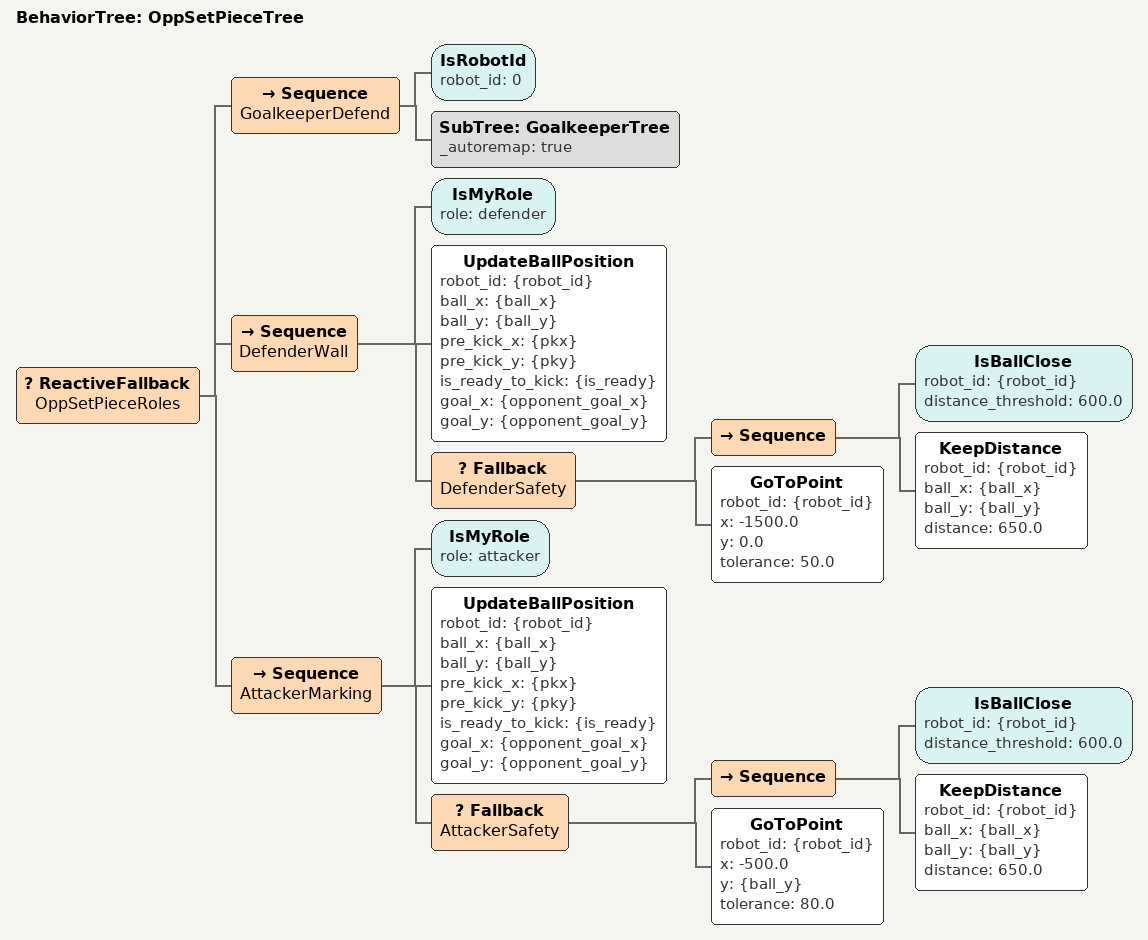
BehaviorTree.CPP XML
<root BTCPP_format="4">
  <BehaviorTree ID="OppSetPieceTree">
    <ReactiveFallback name="OppSetPieceRoles">

        <!-- 1. GOLEIRO: Lógica padrão de defesa, fica na linha do gol -->
        <Sequence name="GoalkeeperDefend">
            <IsRobotId robot_id="0"/>
            <SubTree ID="GoalkeeperTree" _autoremap="true"/>
        </Sequence>

        <!-- 2. ZAGUEIRO: Protege a entrada da área para bloquear chutes -->
        <Sequence name="DefenderWall">
            <IsMyRole role="defender"/>
            <UpdateBallPosition robot_id="{robot_id}"
                                ball_x="{ball_x}" ball_y="{ball_y}"
                                pre_kick_x="{pkx}" pre_kick_y="{pky}"
                                is_ready_to_kick="{is_ready}"
                                goal_x="{opponent_goal_x}" goal_y="{opponent_goal_y}"/>

            <!-- FALLBACK TÁTICO: Fuga de segurança vs Posição Tática -->
            <Fallback name="DefenderSafety">
                <Sequence>
                    <!-- Se o oponente colocar a bola a menos de 600mm do nosso zagueiro, ele foge para não levar falta -->
                    <IsBallClose robot_id="{robot_id}" distance_threshold="600.0"/>
                    <KeepDistance robot_id="{robot_id}" ball_x="{ball_x}" ball_y="{ball_y}" distance="650.0"/>
                </Sequence>
                <!-- Posição Tática: Fica plantado na entrada da nossa área defensiva (X = -1500) -->
                <GoToPoint robot_id="{robot_id}" x="-1500.0" y="0.0" tolerance="50.0"/>
            </Fallback>
        </Sequence>

        <!-- 3. ATACANTE: Fica recuado marcando a linha de passe -->
        <Sequence name="AttackerMarking">
            <IsMyRole role="attacker"/>
            <UpdateBallPosition robot_id="{robot_id}"
                                ball_x="{ball_x}" ball_y="{ball_y}"
                                pre_kick_x="{pkx}" pre_kick_y="{pky}"
                                is_ready_to_kick="{is_ready}"
                                goal_x="{opponent_goal_x}" goal_y="{opponent_goal_y}"/>

            <Fallback name="AttackerSafety">
                <Sequence>
                    <!-- Mesma trava de segurança dos 50cm -->
                    <IsBallClose robot_id="{robot_id}" distance_threshold="600.0"/>
                    <KeepDistance robot_id="{robot_id}" ball_x="{ball_x}" ball_y="{ball_y}" distance="650.0"/>
                </Sequence>
                <!-- Posição Tática: Recua para o nosso campo acompanhando a altura da bola (Y = ball_y) -->
                <GoToPoint robot_id="{robot_id}" x="-500.0" y="{ball_y}" tolerance="80.0"/>
            </Fallback>
        </Sequence>

    </ReactiveFallback>
  </BehaviorTree>
</root>
